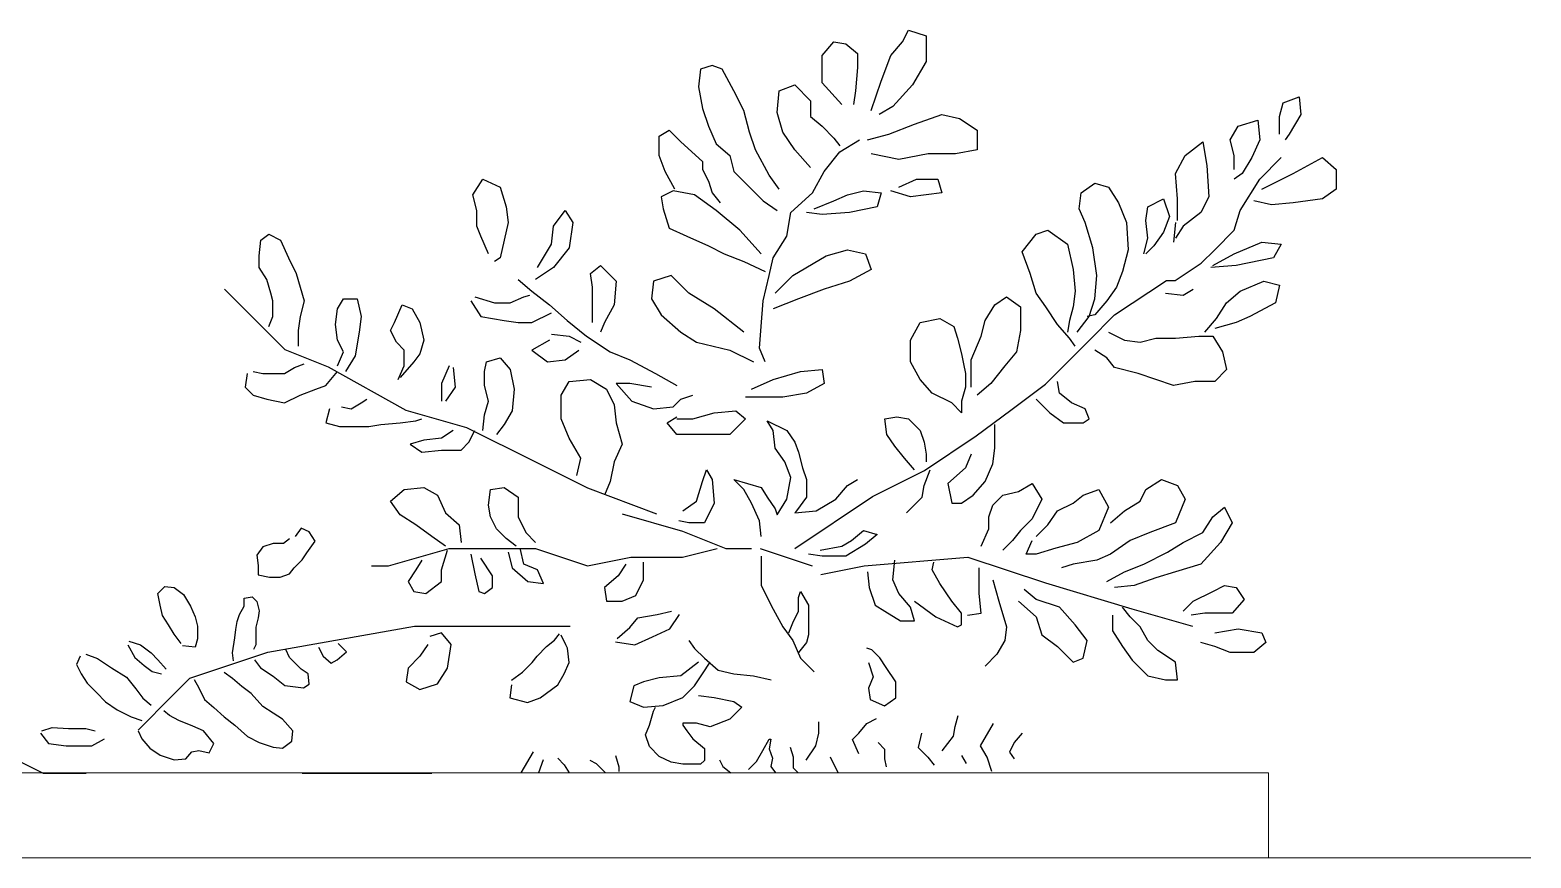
# Model space of a CAD drawing. Header units: millimetres. Extents: x 224.49 to 232.8, y 170.44 to 178.39.
# Drawn here: x 230.832 to 232.51, y 177.464 to 178.39 of the extents above; entities that cross this region are included whole.
import ezdxf

# ---------------------------------------------------------------- set-up
doc = ezdxf.new("R2010")
doc.units = ezdxf.units.MM
doc.layers.add('PROIEZIONI', color=145, linetype='Continuous', lineweight=13)
doc.layers.add('VEGETAZIONE', color=94, linetype='Continuous')

msp = doc.modelspace()

# ---------------------------------------------------------------- linework, layer by layer
at = {"layer": 'PROIEZIONI'}
for p, q in [((227.8815, 177.5597), (232.2167, 177.5597)), ((232.2167, 177.5597), (232.2167, 177.4645))]:
    msp.add_line(p, q, dxfattribs=at)
at = {"layer": 'PROIEZIONI', "color": 5}
msp.add_line((232.5099, 177.4645), (227.6642, 177.4645), dxfattribs=at)
at = {"layer": 'VEGETAZIONE'}
for p, q in [((231.7177, 178.3615), (231.7309, 178.3769)), ((231.7309, 178.3769), (231.744, 178.3747)), ((231.7945, 178.3615), (231.8076, 178.3769)), ((231.8076, 178.3769), (231.8142, 178.39)), ((231.8142, 178.39), (231.834, 178.3834)), ((231.834, 178.3834), (231.834, 178.3549)), ((231.7177, 178.3308), (231.7177, 178.3615)), ((231.744, 178.3747), (231.7572, 178.3637)), ((231.7572, 178.3637), (231.7572, 178.3483)), ((231.7835, 178.333), (231.7945, 178.3615)), ((231.5817, 178.3461), (231.5795, 178.3264)), ((231.5949, 178.3505), (231.5817, 178.3461)), ((231.6059, 178.3461), (231.5949, 178.3505)), ((231.619, 178.322), (231.6059, 178.3461)), ((231.7572, 178.3483), (231.755, 178.322)), ((231.834, 178.3549), (231.8186, 178.3286)), ((231.5795, 178.3264), (231.5839, 178.3022)), ((231.6695, 178.322), (231.687, 178.3286)), ((231.687, 178.3286), (231.7046, 178.311)), ((231.7396, 178.3066), (231.7177, 178.3308)), ((231.7725, 178.3001), (231.7835, 178.333)), ((231.8186, 178.3286), (231.7967, 178.3044)), ((231.63, 178.3001), (231.619, 178.322)), ((231.6673, 178.2979), (231.6695, 178.322)), ((231.7046, 178.311), (231.7046, 178.2935)), ((231.755, 178.322), (231.7528, 178.3066)), ((232.2287, 178.2935), (232.2331, 178.3088)), ((232.2331, 178.3088), (232.2507, 178.3154)), ((232.2507, 178.3154), (232.2528, 178.2957)), ((231.5839, 178.3022), (231.5905, 178.2825)), ((231.6366, 178.2759), (231.63, 178.3001)), ((231.6739, 178.2759), (231.6673, 178.2979)), ((231.7046, 178.2935), (231.7177, 178.2825)), ((231.7967, 178.3044), (231.7813, 178.2957)), ((231.8208, 178.2847), (231.8515, 178.2957)), ((231.8515, 178.2957), (231.8712, 178.2913)), ((232.2287, 178.2737), (232.2287, 178.2935)), ((232.2528, 178.2957), (232.2397, 178.2737)), ((231.5357, 178.2715), (231.5467, 178.2781)), ((231.5467, 178.2781), (231.5598, 178.2649)), ((231.5905, 178.2825), (231.5993, 178.2627)), ((231.6432, 178.2562), (231.6366, 178.2759)), ((231.687, 178.2562), (231.6739, 178.2759)), ((231.7177, 178.2825), (231.7309, 178.2693)), ((231.7923, 178.2737), (231.8208, 178.2847)), ((231.8712, 178.2913), (231.891, 178.2781)), ((231.891, 178.2781), (231.891, 178.2562)), ((232.1739, 178.2671), (232.1827, 178.2825)), ((232.1827, 178.2825), (232.2046, 178.2891)), ((232.2046, 178.2891), (232.2068, 178.2671)), ((231.5357, 178.2496), (231.5357, 178.2715)), ((231.5598, 178.2649), (231.5839, 178.243)), ((231.5993, 178.2627), (231.6146, 178.2496)), ((231.7309, 178.2693), (231.7375, 178.2605)), ((231.7375, 178.254), (231.7594, 178.2671)), ((231.7682, 178.2671), (231.7923, 178.2737)), ((232.1235, 178.2496), (232.1432, 178.2649)), ((232.1432, 178.2649), (232.1476, 178.2386)), ((232.1783, 178.2496), (232.1739, 178.2671)), ((232.2068, 178.2671), (232.198, 178.2474)), ((232.2397, 178.2737), (232.2353, 178.2671)), ((231.5423, 178.232), (231.5357, 178.2496)), ((231.5839, 178.243), (231.5839, 178.2342)), ((231.6146, 178.2496), (231.619, 178.232)), ((231.6585, 178.2276), (231.6432, 178.2562)), ((231.7046, 178.2364), (231.687, 178.2562)), ((231.7199, 178.232), (231.7375, 178.254)), ((231.8033, 178.2452), (231.7725, 178.2518)), ((231.8361, 178.2518), (231.8033, 178.2452)), ((231.8669, 178.2518), (231.8361, 178.2518)), ((231.891, 178.2562), (231.8669, 178.2518)), ((232.1125, 178.2298), (232.1235, 178.2496)), ((232.1783, 178.2342), (232.1783, 178.2496)), ((232.198, 178.2474), (232.1871, 178.2298)), ((232.2068, 178.2232), (232.2309, 178.2474)), ((232.2441, 178.2298), (232.277, 178.2474)), ((232.277, 178.2474), (232.2923, 178.2342)), ((231.5532, 178.2123), (231.5423, 178.232)), ((231.5839, 178.2342), (231.5905, 178.221)), ((231.619, 178.232), (231.6388, 178.2123)), ((231.6695, 178.2123), (231.6585, 178.2276)), ((231.7068, 178.2079), (231.7199, 178.232)), ((232.1147, 178.2013), (232.1125, 178.2298)), ((232.1476, 178.2386), (232.1498, 178.2035)), ((232.1871, 178.2298), (232.1783, 178.2232)), ((232.209, 178.2123), (232.2441, 178.2298)), ((232.2923, 178.2342), (232.2923, 178.2123)), ((231.3273, 178.2057), (231.3383, 178.2232)), ((231.3383, 178.2232), (231.358, 178.2145)), ((231.358, 178.2145), (231.3646, 178.1925)), ((231.551, 178.2101), (231.5379, 178.2035)), ((231.5752, 178.2057), (231.551, 178.2101)), ((231.5905, 178.221), (231.5949, 178.2079)), ((231.5949, 178.2079), (231.6037, 178.1969)), ((231.6388, 178.2123), (231.6519, 178.1991)), ((231.6826, 178.1859), (231.7068, 178.2079)), ((231.7462, 178.2057), (231.7638, 178.2101)), ((231.7638, 178.2101), (231.7835, 178.2079)), ((231.7835, 178.2079), (231.7791, 178.1925)), ((231.8164, 178.2035), (231.7945, 178.2101)), ((231.8033, 178.2145), (231.823, 178.2232)), ((231.8515, 178.2079), (231.8164, 178.2035)), ((231.823, 178.2232), (231.8471, 178.2232)), ((231.8471, 178.2232), (231.8515, 178.2079)), ((232.005, 178.1903), (232.0072, 178.2079)), ((232.0072, 178.2079), (232.0226, 178.2189)), ((232.0226, 178.2189), (232.0379, 178.2145)), ((232.0379, 178.2145), (232.0489, 178.1969)), ((232.1849, 178.1881), (232.2068, 178.2232)), ((232.2923, 178.2123), (232.277, 178.2013)), ((231.3317, 178.1881), (231.3273, 178.2057)), ((231.3646, 178.1925), (231.3668, 178.175)), ((231.5379, 178.2035), (231.5401, 178.1903)), ((231.5993, 178.1881), (231.5752, 178.2057)), ((231.6519, 178.1991), (231.6673, 178.1881)), ((231.7089, 178.1903), (231.7309, 178.1991)), ((231.7309, 178.1991), (231.7462, 178.2057)), ((231.7791, 178.1925), (231.7484, 178.1859)), ((232.0489, 178.1969), (232.0577, 178.175)), ((232.0796, 178.1772), (232.0818, 178.1925)), ((232.0818, 178.1925), (232.0993, 178.2013)), ((232.0993, 178.2013), (232.1059, 178.1815)), ((232.1147, 178.1772), (232.1147, 178.2013)), ((232.1498, 178.2035), (232.141, 178.1859)), ((232.22, 178.1947), (232.2002, 178.1991)), ((232.2441, 178.1969), (232.22, 178.1947)), ((232.277, 178.2013), (232.2441, 178.1969)), ((231.3317, 178.1706), (231.3317, 178.1881)), ((231.3668, 178.175), (231.3624, 178.1552)), ((231.4173, 178.1706), (231.4304, 178.1881)), ((231.4304, 178.1881), (231.4392, 178.175)), ((231.4392, 178.175), (231.4348, 178.1464)), ((231.5401, 178.1903), (231.5467, 178.1684)), ((231.6256, 178.1662), (231.5993, 178.1881)), ((231.6782, 178.1596), (231.6826, 178.1859)), ((231.7177, 178.1837), (231.7002, 178.1859)), ((231.7484, 178.1859), (231.7177, 178.1837)), ((232.0116, 178.175), (232.005, 178.1903)), ((232.0204, 178.1464), (232.0116, 178.175)), ((232.0577, 178.175), (232.0599, 178.1442)), ((232.0818, 178.1574), (232.0796, 178.1772)), ((232.1059, 178.1815), (232.0993, 178.164)), ((232.1125, 178.175), (232.1103, 178.153)), ((232.141, 178.1859), (232.1213, 178.1706)), ((232.1783, 178.1662), (232.1849, 178.1881)), ((231.0905, 178.1552), (231.0992, 178.1618)), ((231.0992, 178.1618), (231.1124, 178.1552)), ((231.3361, 178.1596), (231.3317, 178.1706)), ((231.3449, 178.1398), (231.3361, 178.1596)), ((231.4151, 178.1508), (231.4173, 178.1706)), ((231.5467, 178.1684), (231.5664, 178.1596)), ((231.5664, 178.1596), (231.5905, 178.1486)), ((231.6497, 178.1398), (231.6256, 178.1662)), ((231.6629, 178.1355), (231.6782, 178.1596)), ((231.9414, 178.142), (231.9568, 178.1618)), ((231.9568, 178.1618), (231.9699, 178.1662)), ((231.9699, 178.1662), (231.9919, 178.1508)), ((232.0993, 178.164), (232.0884, 178.1486)), ((232.1213, 178.1706), (232.1125, 178.1574)), ((232.1564, 178.1442), (232.1783, 178.1662)), ((231.0883, 178.1377), (231.0905, 178.1552)), ((231.1124, 178.1552), (231.1212, 178.1355)), ((231.3624, 178.1552), (231.358, 178.1355)), ((231.3997, 178.1245), (231.4151, 178.1508)), ((231.4348, 178.1464), (231.4173, 178.1245)), ((231.5905, 178.1486), (231.6081, 178.1398)), ((231.7221, 178.1377), (231.7462, 178.1442)), ((231.7462, 178.1442), (231.766, 178.1398)), ((231.9502, 178.1179), (231.9414, 178.142)), ((231.9919, 178.1508), (231.9984, 178.1223)), ((232.0248, 178.1157), (232.0204, 178.1464)), ((232.0599, 178.1442), (232.0533, 178.1201)), ((232.0774, 178.1398), (232.0818, 178.1574)), ((232.0884, 178.1486), (232.0796, 178.1398)), ((232.1412, 178.1295), (232.1564, 178.1442)), ((232.1783, 178.1398), (232.209, 178.153)), ((232.209, 178.153), (232.2309, 178.1508)), ((232.2309, 178.1508), (232.2221, 178.1355)), ((231.0883, 178.1245), (231.0883, 178.1377)), ((231.0971, 178.1113), (231.0883, 178.1245)), ((231.1212, 178.1355), (231.13, 178.1179)), ((231.358, 178.1355), (231.3515, 178.1311)), ((231.4173, 178.1245), (231.3975, 178.1113)), ((231.4589, 178.1179), (231.4699, 178.1267)), ((231.4699, 178.1267), (231.4874, 178.1091)), ((231.6081, 178.1398), (231.63, 178.1311)), ((231.63, 178.1311), (231.6541, 178.1201)), ((231.6585, 178.1157), (231.6629, 178.1355)), ((231.6848, 178.1157), (231.7221, 178.1377)), ((231.766, 178.1398), (231.7725, 178.1223)), ((232.1122, 178.1102), (232.1412, 178.1295)), ((232.1805, 178.1267), (232.152, 178.1245)), ((232.1542, 178.1267), (232.1783, 178.1398)), ((232.2221, 178.1355), (232.1805, 178.1267)), ((231.1014, 178.096), (231.0971, 178.1113)), ((231.13, 178.1179), (231.1343, 178.1025)), ((231.3778, 178.1113), (231.3931, 178.0982)), ((231.4611, 178.1025), (231.4589, 178.1179)), ((231.4874, 178.1091), (231.4852, 178.0828)), ((231.5291, 178.1091), (231.5269, 178.0894)), ((231.5488, 178.1157), (231.5291, 178.1091)), ((231.5686, 178.096), (231.5488, 178.1157)), ((231.6519, 178.0872), (231.6585, 178.1157)), ((231.6651, 178.096), (231.6848, 178.1157)), ((231.7484, 178.1091), (231.7199, 178.1003)), ((231.7725, 178.1223), (231.7484, 178.1091)), ((231.9568, 178.096), (231.9502, 178.1179)), ((231.9984, 178.1223), (232.0006, 178.0982)), ((232.0226, 178.0894), (232.0248, 178.1157)), ((232.0446, 178.0715), (232.1025, 178.1102)), ((232.0533, 178.1201), (232.0467, 178.1025)), ((232.1025, 178.1102), (232.1122, 178.1102)), ((232.1849, 178.0982), (232.2112, 178.1091)), ((232.2112, 178.1091), (232.2287, 178.1047)), ((231.0497, 178.1005), (231.1173, 178.0328)), ((231.1036, 178.0872), (231.1014, 178.096)), ((231.1343, 178.1025), (231.1387, 178.0872)), ((231.3295, 178.0916), (231.3515, 178.085)), ((231.369, 178.085), (231.3844, 178.0916)), ((231.3844, 178.0916), (231.3909, 178.0938)), ((231.3931, 178.0982), (231.4129, 178.0828)), ((231.4611, 178.085), (231.4611, 178.1025)), ((231.5971, 178.0784), (231.5686, 178.096)), ((231.7199, 178.1003), (231.6914, 178.0894)), ((231.9107, 178.0828), (231.9239, 178.0916)), ((231.9239, 178.0916), (231.9392, 178.0806)), ((231.9677, 178.0806), (231.9568, 178.096)), ((232.0006, 178.0982), (231.9984, 178.0806)), ((232.0467, 178.1025), (232.0357, 178.0872)), ((232.1015, 178.096), (232.1213, 178.0938)), ((232.1213, 178.0938), (232.1322, 178.1003)), ((232.1695, 178.085), (232.1849, 178.0982)), ((232.2287, 178.1047), (232.2243, 178.085)), ((231.1036, 178.0696), (231.1036, 178.0872)), ((231.1387, 178.0872), (231.1343, 178.0696)), ((231.1738, 178.0608), (231.176, 178.0784)), ((231.176, 178.0784), (231.1826, 178.0894)), ((231.1826, 178.0894), (231.1979, 178.0894)), ((231.1979, 178.0894), (231.2023, 178.0696)), ((231.2396, 178.063), (231.2484, 178.0828)), ((231.2484, 178.0828), (231.2593, 178.0784)), ((231.2593, 178.0784), (231.2681, 178.063)), ((231.3251, 178.0872), (231.3361, 178.0696)), ((231.3515, 178.085), (231.369, 178.085)), ((231.3931, 178.063), (231.4151, 178.074)), ((231.4129, 178.0828), (231.4326, 178.0652)), ((231.4611, 178.063), (231.4611, 178.085)), ((231.4852, 178.0828), (231.4743, 178.063)), ((231.5269, 178.0894), (231.5379, 178.0718)), ((231.63, 178.0521), (231.5971, 178.0784)), ((231.6497, 178.0586), (231.6519, 178.0872)), ((231.6914, 178.0894), (231.6629, 178.0784)), ((231.8998, 178.0652), (231.9107, 178.0828)), ((231.9392, 178.0806), (231.9392, 178.0543)), ((231.9809, 178.0608), (231.9677, 178.0806)), ((231.9984, 178.0806), (231.9941, 178.0652)), ((232.016, 178.0696), (232.0226, 178.0894)), ((232.0357, 178.0872), (232.0226, 178.0718)), ((232.1585, 178.0674), (232.1695, 178.085)), ((232.2243, 178.085), (232.1958, 178.0696)), ((231.0992, 178.0586), (231.1036, 178.0696)), ((231.1343, 178.0696), (231.1321, 178.0543)), ((231.176, 178.0433), (231.1738, 178.0608)), ((231.2023, 178.0696), (231.2001, 178.0521)), ((231.2352, 178.0543), (231.2396, 178.063)), ((231.2681, 178.063), (231.2725, 178.0433)), ((231.3361, 178.0696), (231.3624, 178.0652)), ((231.3624, 178.0652), (231.3778, 178.063)), ((231.3778, 178.063), (231.3931, 178.063)), ((231.4326, 178.0652), (231.4545, 178.0477)), ((231.4743, 178.063), (231.4699, 178.0521)), ((231.5379, 178.0718), (231.5598, 178.0521)), ((231.6475, 178.0345), (231.6497, 178.0586)), ((231.8164, 178.0433), (231.8274, 178.063)), ((231.8274, 178.063), (231.8493, 178.0674)), ((231.8493, 178.0674), (231.8647, 178.0586)), ((231.8647, 178.0586), (231.869, 178.0455)), ((231.8954, 178.0477), (231.8998, 178.0652)), ((231.9941, 178.0455), (231.9809, 178.0608)), ((231.9941, 178.0652), (231.9919, 178.0521)), ((232.0028, 178.0521), (232.016, 178.0696)), ((232.0226, 178.0718), (232.0138, 178.0696)), ((232.0156, 178.0425), (232.0446, 178.0715)), ((232.1454, 178.0521), (232.1585, 178.0674)), ((232.1805, 178.063), (232.1564, 178.0565)), ((232.1958, 178.0696), (232.1805, 178.063)), ((231.1321, 178.0543), (231.1321, 178.0367)), ((231.1826, 178.0301), (231.176, 178.0433)), ((231.2001, 178.0521), (231.1957, 178.0257)), ((231.2418, 178.0411), (231.2352, 178.0543)), ((231.2506, 178.0323), (231.2418, 178.0411)), ((231.2725, 178.0433), (231.2681, 178.0279)), ((231.4129, 178.0433), (231.3931, 178.0323)), ((231.4151, 178.0499), (231.4348, 178.0477)), ((231.4348, 178.0477), (231.448, 178.0411)), ((231.4545, 178.0477), (231.4809, 178.0301)), ((231.5598, 178.0521), (231.5774, 178.0411)), ((231.5774, 178.0411), (231.6146, 178.0323)), ((231.8164, 178.0191), (231.8164, 178.0433)), ((231.869, 178.0455), (231.8734, 178.0279)), ((231.8844, 178.0213), (231.8954, 178.0477)), ((231.9392, 178.0543), (231.9348, 178.0301)), ((231.9673, 177.9942), (232.0156, 178.0425)), ((232.0006, 178.0367), (231.9941, 178.0455)), ((232.0379, 178.0521), (232.0555, 178.0433)), ((232.0555, 178.0433), (232.073, 178.0411)), ((232.073, 178.0411), (232.0906, 178.0455)), ((232.0906, 178.0455), (232.1125, 178.0455)), ((232.1125, 178.0455), (232.1388, 178.0477)), ((232.1388, 178.0477), (232.1542, 178.0477)), ((232.1542, 178.0477), (232.1651, 178.0301)), ((231.1173, 178.0328), (231.1656, 178.0135)), ((231.176, 178.0148), (231.1826, 178.0301)), ((231.1957, 178.0257), (231.1848, 178.0082)), ((231.2506, 178.0148), (231.2506, 178.0323)), ((231.2681, 178.0279), (231.2615, 178.0191)), ((231.3427, 178.0191), (231.358, 178.0235)), ((231.358, 178.0235), (231.369, 178.0104)), ((231.3931, 178.0323), (231.4107, 178.0191)), ((231.4304, 178.0213), (231.4458, 178.0323)), ((231.4809, 178.0301), (231.5028, 178.0213)), ((231.6146, 178.0323), (231.641, 178.0191)), ((231.6541, 178.0191), (231.6475, 178.0345)), ((231.8734, 178.0279), (231.8756, 178.017)), ((231.9348, 178.0301), (231.9217, 178.0148)), ((232.0357, 178.0235), (232.0226, 178.0323)), ((232.0445, 178.0126), (232.0357, 178.0235)), ((232.1651, 178.0301), (232.1695, 178.0104)), ((231.0817, 178.0082), (231.0927, 178.006)), ((231.1168, 178.006), (231.1278, 178.0126)), ((231.1278, 178.0126), (231.1387, 178.017)), ((231.1628, 177.9928), (231.176, 178.0082)), ((231.1656, 178.0135), (231.2525, 177.9652)), ((231.244, 177.9994), (231.2506, 178.0148)), ((231.2615, 178.0191), (231.2462, 178.0016)), ((231.301, 178.0148), (231.2922, 177.995)), ((231.3054, 178.0126), (231.3076, 177.9906)), ((231.3405, 178.0082), (231.3427, 178.0191)), ((231.3405, 177.9928), (231.3405, 178.0082)), ((231.369, 178.0104), (231.3734, 177.9884)), ((231.4107, 178.0191), (231.4304, 178.0213)), ((231.5028, 178.0213), (231.5313, 178.006)), ((231.6629, 177.9994), (231.6936, 178.0082)), ((231.6936, 178.0082), (231.7177, 178.0104)), ((231.7177, 178.0104), (231.7199, 177.995)), ((231.8274, 177.9994), (231.8164, 178.0191)), ((231.8756, 178.017), (231.8778, 178.006)), ((231.8844, 178.0038), (231.8844, 178.0213)), ((231.9217, 178.0148), (231.9063, 177.995)), ((232.0708, 178.006), (232.0445, 178.0126)), ((232.1695, 178.0104), (232.1564, 177.9972)), ((231.0751, 178.006), (231.0729, 177.9906)), ((231.0729, 177.9906), (231.0817, 177.9818)), ((231.0927, 178.006), (231.1058, 178.006)), ((231.1058, 178.006), (231.1168, 178.006)), ((231.1519, 177.9884), (231.1628, 177.9928)), ((231.2922, 177.995), (231.2922, 177.9753)), ((231.3076, 177.9906), (231.2966, 177.9753)), ((231.3449, 177.9753), (231.3405, 177.9928)), ((231.426, 177.9818), (231.4348, 177.9972)), ((231.4348, 177.9972), (231.4589, 177.9994)), ((231.4589, 177.9994), (231.4765, 177.9884)), ((231.4874, 177.995), (231.505, 177.9753)), ((231.5028, 177.995), (231.4874, 177.995)), ((231.5269, 177.9906), (231.5028, 177.995)), ((231.5313, 178.006), (231.5554, 177.9928)), ((231.6388, 177.9884), (231.6629, 177.9994)), ((231.7199, 177.995), (231.7002, 177.984)), ((231.8405, 177.984), (231.8274, 177.9994)), ((231.8778, 177.9906), (231.8734, 177.9753)), ((231.8778, 178.006), (231.8778, 177.9906)), ((231.8844, 177.9906), (231.8844, 178.0038)), ((231.9063, 177.995), (231.891, 177.9818)), ((231.9287, 177.9652), (231.9673, 177.9942)), ((231.9831, 177.984), (231.9809, 177.9972)), ((232.1103, 177.9928), (232.0708, 178.006)), ((232.1344, 177.9972), (232.1103, 177.9928)), ((232.1564, 177.9972), (232.1344, 177.9972)), ((231.0817, 177.9818), (231.0971, 177.9774)), ((231.0971, 177.9774), (231.1168, 177.9731)), ((231.1168, 177.9731), (231.1343, 177.9818)), ((231.1343, 177.9818), (231.1519, 177.9884)), ((231.1914, 177.9665), (231.2023, 177.9731)), ((231.2023, 177.9731), (231.2089, 177.9774)), ((231.3405, 177.9599), (231.3449, 177.9753)), ((231.3734, 177.9884), (231.3712, 177.9643)), ((231.426, 177.9555), (231.426, 177.9818)), ((231.4765, 177.9884), (231.4852, 177.9709)), ((231.505, 177.9753), (231.5291, 177.9665)), ((231.551, 177.9687), (231.5598, 177.9774)), ((231.5598, 177.9774), (231.573, 177.9818)), ((231.6519, 177.9796), (231.6322, 177.9796)), ((231.6739, 177.9796), (231.6519, 177.9796)), ((231.7002, 177.984), (231.6739, 177.9796)), ((231.8625, 177.9731), (231.8405, 177.984)), ((231.8734, 177.9621), (231.8625, 177.9731)), ((231.8734, 177.9753), (231.8734, 177.9621)), ((231.9568, 177.9774), (231.9721, 177.9621)), ((231.9962, 177.9731), (231.9831, 177.984)), ((232.0116, 177.9665), (231.9962, 177.9731)), ((231.1672, 177.9665), (231.1628, 177.9511)), ((231.1804, 177.9687), (231.1914, 177.9665)), ((231.2525, 177.9652), (231.3201, 177.9458)), ((231.3383, 177.9423), (231.3405, 177.9599)), ((231.3712, 177.9643), (231.3624, 177.9489)), ((231.4852, 177.9709), (231.4874, 177.9511)), ((231.5291, 177.9665), (231.551, 177.9687)), ((231.5445, 177.9511), (231.5554, 177.9577)), ((231.573, 177.9555), (231.5971, 177.9621)), ((231.5971, 177.9621), (231.6212, 177.9643)), ((231.6212, 177.9643), (231.6322, 177.9555)), ((231.7879, 177.9555), (231.8011, 177.9577)), ((231.8011, 177.9577), (231.8142, 177.9555)), ((231.89, 177.9362), (231.9287, 177.9652)), ((231.9721, 177.9621), (231.9875, 177.9511)), ((232.016, 177.9555), (232.0116, 177.9665)), ((231.1628, 177.9511), (231.1782, 177.9467)), ((231.1782, 177.9467), (231.1936, 177.9467)), ((231.1936, 177.9467), (231.2111, 177.9467)), ((231.2111, 177.9467), (231.2243, 177.9489)), ((231.2243, 177.9489), (231.2462, 177.9511)), ((231.2462, 177.9511), (231.2637, 177.9533)), ((231.2637, 177.9533), (231.2703, 177.9555)), ((231.3054, 177.9423), (231.2922, 177.9336)), ((231.3201, 177.9458), (231.3974, 177.9072)), ((231.3229, 177.9292), (231.3295, 177.9423)), ((231.3624, 177.9489), (231.3537, 177.9379)), ((231.4348, 177.9336), (231.426, 177.9555)), ((231.4874, 177.9511), (231.494, 177.927)), ((231.5554, 177.9379), (231.5445, 177.9511)), ((231.5554, 177.9555), (231.573, 177.9555)), ((231.6322, 177.9555), (231.6146, 177.9379)), ((231.6563, 177.9533), (231.6782, 177.9423)), ((231.6629, 177.9423), (231.6563, 177.9533)), ((231.6651, 177.9226), (231.6629, 177.9423)), ((231.6782, 177.9423), (231.687, 177.9292)), ((231.7901, 177.9379), (231.7879, 177.9555)), ((231.8142, 177.9555), (231.8274, 177.9423)), ((231.8274, 177.9423), (231.8318, 177.9292)), ((231.9107, 177.9379), (231.9107, 177.9489)), ((231.9875, 177.9511), (232.0094, 177.9511)), ((232.0094, 177.9511), (232.016, 177.9555)), ((231.2725, 177.9314), (231.2572, 177.927)), ((231.2572, 177.927), (231.2703, 177.9182)), ((231.2922, 177.9336), (231.2725, 177.9314)), ((231.3142, 177.9204), (231.3229, 177.9292)), ((231.448, 177.9116), (231.4348, 177.9336)), ((231.494, 177.927), (231.4852, 177.9072)), ((231.5839, 177.9379), (231.5554, 177.9379)), ((231.6146, 177.9379), (231.5839, 177.9379)), ((231.687, 177.9292), (231.6914, 177.9182)), ((231.7989, 177.9248), (231.7901, 177.9379)), ((231.8098, 177.9116), (231.7989, 177.9248)), ((231.8318, 177.9292), (231.834, 177.916)), ((231.8321, 177.8975), (231.89, 177.9362)), ((231.9107, 177.9226), (231.9107, 177.9379)), ((231.2703, 177.9182), (231.2922, 177.9204)), ((231.2922, 177.9204), (231.3142, 177.9204)), ((231.3974, 177.9072), (231.4554, 177.8782)), ((231.4436, 177.8919), (231.448, 177.9116)), ((231.4852, 177.9072), (231.4809, 177.8853)), ((231.676, 177.9072), (231.6651, 177.9226)), ((231.6826, 177.8897), (231.676, 177.9072)), ((231.6914, 177.9182), (231.6958, 177.9006)), ((231.8208, 177.8984), (231.8098, 177.9116)), ((231.834, 177.916), (231.834, 177.9072)), ((231.8844, 177.916), (231.8778, 177.9006)), ((231.9085, 177.905), (231.9107, 177.9226)), ((231.5839, 177.8853), (231.5883, 177.8984)), ((231.5883, 177.8984), (231.5949, 177.8875)), ((231.6782, 177.8655), (231.6826, 177.8897)), ((231.6958, 177.9006), (231.7002, 177.8875)), ((231.7741, 177.8685), (231.8321, 177.8975)), ((231.8318, 177.8809), (231.8383, 177.8984)), ((231.8778, 177.9006), (231.8581, 177.8831)), ((231.8998, 177.8853), (231.9085, 177.905)), ((231.2352, 177.8633), (231.2506, 177.8765)), ((231.2506, 177.8765), (231.2725, 177.8787)), ((231.2725, 177.8787), (231.2879, 177.8699)), ((231.3449, 177.8589), (231.3471, 177.8765)), ((231.3471, 177.8765), (231.3624, 177.8787)), ((231.3624, 177.8787), (231.3778, 177.8677)), ((231.4554, 177.8782), (231.5326, 177.8492)), ((231.4809, 177.8853), (231.4743, 177.8699)), ((231.5774, 177.8633), (231.5839, 177.8853)), ((231.5949, 177.8875), (231.5971, 177.8611)), ((231.619, 177.8875), (231.6497, 177.8787)), ((231.63, 177.8765), (231.619, 177.8875)), ((231.6388, 177.8611), (231.63, 177.8765)), ((231.6497, 177.8787), (231.6563, 177.8677)), ((231.7002, 177.8875), (231.7002, 177.8677)), ((231.7331, 177.8655), (231.7462, 177.8809)), ((231.7462, 177.8809), (231.7572, 177.8875)), ((231.8296, 177.8677), (231.8318, 177.8809)), ((231.8581, 177.8831), (231.8625, 177.8611)), ((231.8866, 177.8699), (231.8998, 177.8853)), ((231.9195, 177.8699), (231.937, 177.8743)), ((231.937, 177.8743), (231.9524, 177.8831)), ((231.9524, 177.8831), (231.9634, 177.8655)), ((232.0094, 177.8699), (232.027, 177.8765)), ((232.027, 177.8765), (232.0379, 177.8567)), ((232.073, 177.8633), (232.0796, 177.8765)), ((232.0796, 177.8765), (232.0971, 177.8875)), ((232.0971, 177.8875), (232.1147, 177.8809)), ((232.1147, 177.8809), (232.1235, 177.8655)), ((231.2462, 177.848), (231.2352, 177.8633)), ((231.2879, 177.8699), (231.2966, 177.8502)), ((231.3471, 177.8458), (231.3449, 177.8589)), ((231.3778, 177.8677), (231.3778, 177.8458)), ((231.562, 177.8524), (231.5774, 177.8633)), ((231.5971, 177.8611), (231.5861, 177.8392)), ((231.6475, 177.8414), (231.6388, 177.8611)), ((231.6563, 177.8677), (231.6651, 177.8546)), ((231.6673, 177.848), (231.6782, 177.8655)), ((231.6872, 177.8105), (231.7741, 177.8685)), ((231.7002, 177.8677), (231.6892, 177.8524)), ((231.7111, 177.8524), (231.7331, 177.8655)), ((231.812, 177.8502), (231.8296, 177.8677)), ((231.8625, 177.8611), (231.8734, 177.8611)), ((231.8734, 177.8611), (231.8866, 177.8699)), ((231.9041, 177.8458), (231.9085, 177.8589)), ((231.9085, 177.8589), (231.9195, 177.8699)), ((231.9634, 177.8655), (231.9524, 177.8436)), ((231.9809, 177.8524), (231.9984, 177.8611)), ((231.9984, 177.8611), (232.0094, 177.8699)), ((232.0379, 177.8567), (232.027, 177.8304)), ((232.0555, 177.8524), (232.073, 177.8633)), ((232.1235, 177.8655), (232.1125, 177.8392)), ((232.1542, 177.8458), (232.1673, 177.8567)), ((232.1673, 177.8567), (232.1761, 177.8392)), ((231.2637, 177.837), (231.2462, 177.848)), ((231.2966, 177.8502), (231.312, 177.837)), ((231.3537, 177.8326), (231.3471, 177.8458)), ((231.3778, 177.8458), (231.3866, 177.8282)), ((231.494, 177.8492), (231.5616, 177.8299)), ((231.5686, 177.8392), (231.5576, 177.8414)), ((231.5861, 177.8392), (231.5686, 177.8392)), ((231.6497, 177.8238), (231.6475, 177.8414)), ((231.6651, 177.8546), (231.6673, 177.848)), ((231.687, 177.8502), (231.7111, 177.8524)), ((231.6892, 177.8524), (231.687, 177.8502)), ((231.9041, 177.8326), (231.9041, 177.8458)), ((231.9524, 177.8436), (231.9392, 177.8304)), ((231.9699, 177.837), (231.9809, 177.8524)), ((232.0401, 177.8392), (232.0555, 177.8524)), ((232.1125, 177.8392), (232.084, 177.8282)), ((232.1432, 177.8282), (232.1542, 177.8458)), ((232.1761, 177.8392), (232.1629, 177.8172)), ((231.1353, 177.8331), (231.1288, 177.8239)), ((231.1444, 177.8292), (231.1353, 177.8331)), ((231.1509, 177.8187), (231.1444, 177.8292)), ((231.2813, 177.8238), (231.2637, 177.837)), ((231.2966, 177.8129), (231.2813, 177.8238)), ((231.312, 177.837), (231.3142, 177.8172)), ((231.3646, 177.8216), (231.3537, 177.8326)), ((231.3866, 177.8282), (231.3975, 177.8172)), ((231.5616, 177.8299), (231.6099, 177.8105)), ((231.7506, 177.8194), (231.7638, 177.8304)), ((231.7638, 177.8304), (231.7791, 177.826)), ((231.7791, 177.826), (231.766, 177.8151)), ((231.8954, 177.8129), (231.9041, 177.8326)), ((231.9392, 177.8304), (231.9305, 177.8194)), ((231.9568, 177.8238), (231.9699, 177.837)), ((232.027, 177.8304), (232.0028, 177.8172)), ((232.084, 177.8282), (232.062, 177.8194)), ((232.1213, 177.8172), (232.1432, 177.8282)), ((231.0924, 177.8122), (231.0859, 177.8031)), ((231.1041, 177.8161), (231.0924, 177.8122)), ((231.1158, 177.8161), (231.1041, 177.8161)), ((231.1223, 177.8213), (231.1158, 177.8161)), ((231.1366, 177.7979), (231.1418, 177.8057)), ((231.1418, 177.8057), (231.1509, 177.8187)), ((231.2332, 177.7912), (231.3008, 177.8105)), ((231.2922, 177.7865), (231.2988, 177.8085)), ((231.3008, 177.8105), (231.3298, 177.8105)), ((231.3298, 177.8105), (231.3878, 177.8105)), ((231.3756, 177.8129), (231.3646, 177.8216)), ((231.3668, 177.8063), (231.3712, 177.7887)), ((231.3844, 177.7931), (231.38, 177.8107)), ((231.3878, 177.8105), (231.3974, 177.8105)), ((231.3974, 177.8105), (231.4554, 177.7912)), ((231.5616, 177.8009), (231.6003, 177.8105)), ((231.6099, 177.8105), (231.6389, 177.8105)), ((231.6486, 177.8105), (231.7065, 177.7912)), ((231.7155, 177.8085), (231.7396, 177.8129)), ((231.7396, 177.8129), (231.7506, 177.8194)), ((231.766, 177.8151), (231.744, 177.8019)), ((231.9217, 177.8107), (231.9195, 177.8085)), ((231.9305, 177.8194), (231.9217, 177.8107)), ((231.9458, 177.8041), (231.9524, 177.8194)), ((231.9787, 177.8107), (231.9568, 177.8041)), ((232.0028, 177.8172), (231.9787, 177.8107)), ((232.062, 177.8194), (232.0401, 177.8041)), ((232.0774, 177.7931), (232.1037, 177.8063)), ((232.1037, 177.8063), (232.1213, 177.8172)), ((232.1629, 177.8172), (232.141, 177.7931)), ((231.0859, 177.8031), (231.0872, 177.7914)), ((231.0872, 177.7914), (231.0872, 177.781)), ((231.1223, 177.7823), (231.1275, 177.7888)), ((231.1275, 177.7888), (231.1366, 177.7979)), ((231.2139, 177.7912), (231.2332, 177.7912)), ((231.2703, 177.7975), (231.2637, 177.7865)), ((231.3251, 177.8041), (231.3295, 177.7821)), ((231.3493, 177.7799), (231.3361, 177.7997)), ((231.3712, 177.7887), (231.3887, 177.7734)), ((231.3997, 177.7865), (231.3844, 177.7931)), ((231.4554, 177.7912), (231.5037, 177.8009)), ((231.4984, 177.7931), (231.4896, 177.7799)), ((231.5037, 177.8009), (231.5616, 177.8009)), ((231.5181, 177.7755), (231.5181, 177.7953)), ((231.6497, 177.8019), (231.6497, 177.769)), ((231.7177, 177.8019), (231.7024, 177.8041)), ((231.7162, 177.7815), (231.7645, 177.7912)), ((231.744, 177.8019), (231.7177, 177.8019)), ((231.7645, 177.7912), (231.8804, 177.8009)), ((231.7967, 177.7755), (231.7989, 177.7975)), ((231.8405, 177.7865), (231.8427, 177.7953)), ((231.8804, 177.8009), (231.9673, 177.7719)), ((231.8932, 177.7755), (231.8932, 177.7887)), ((231.9568, 177.8041), (231.9458, 177.8041)), ((231.9984, 177.7931), (231.9853, 177.7887)), ((232.0248, 177.7975), (231.9984, 177.7931)), ((232.0401, 177.8041), (232.0248, 177.7975)), ((232.0555, 177.7843), (232.0774, 177.7931)), ((232.141, 177.7931), (232.1125, 177.7843)), ((231.0872, 177.781), (231.1002, 177.7784)), ((231.1002, 177.7784), (231.1119, 177.7784)), ((231.1119, 177.7784), (231.1223, 177.7823)), ((231.2637, 177.7865), (231.255, 177.7734)), ((231.255, 177.7734), (231.2615, 177.7624)), ((231.2747, 177.7602), (231.2922, 177.7734)), ((231.2922, 177.7734), (231.2922, 177.7865)), ((231.3295, 177.7821), (231.3339, 177.7624)), ((231.3493, 177.7668), (231.3493, 177.7799)), ((231.3887, 177.7734), (231.4063, 177.7712)), ((231.4063, 177.7712), (231.3997, 177.7865)), ((231.4896, 177.7799), (231.4743, 177.7668)), ((231.5094, 177.758), (231.5181, 177.7755)), ((231.7682, 177.7843), (231.7704, 177.7668)), ((231.8033, 177.7602), (231.7967, 177.7755)), ((231.8493, 177.7712), (231.8405, 177.7865)), ((231.8932, 177.7602), (231.8932, 177.7755)), ((231.9085, 177.7755), (231.9151, 177.7514)), ((231.9673, 177.7719), (232.0639, 177.7429)), ((232.0357, 177.7734), (232.0555, 177.7843)), ((232.0906, 177.7777), (232.0664, 177.769)), ((232.1125, 177.7843), (232.0906, 177.7777)), ((230.9754, 177.7602), (230.9832, 177.768)), ((230.978, 177.7472), (230.9754, 177.7602)), ((230.9832, 177.768), (230.9936, 177.7667)), ((230.9936, 177.7667), (231.004, 177.7589)), ((231.004, 177.7589), (231.0118, 177.7459)), ((231.0716, 177.755), (231.0807, 177.7563)), ((231.0716, 177.7459), (231.0716, 177.755)), ((231.0807, 177.7563), (231.0859, 177.7511)), ((231.2615, 177.7624), (231.2747, 177.7602)), ((231.3339, 177.7624), (231.3405, 177.7602)), ((231.3405, 177.7602), (231.3493, 177.7668)), ((231.4743, 177.7668), (231.4765, 177.7514)), ((231.494, 177.7514), (231.5094, 177.758)), ((231.6497, 177.769), (231.6629, 177.7426)), ((231.6914, 177.7558), (231.6936, 177.7624)), ((231.6914, 177.7492), (231.6914, 177.7558)), ((231.6936, 177.7624), (231.7024, 177.747)), ((231.7704, 177.7668), (231.7769, 177.747)), ((231.8164, 177.7448), (231.8033, 177.7602)), ((231.8625, 177.7514), (231.8493, 177.7712)), ((231.8954, 177.7382), (231.8932, 177.7602)), ((231.9568, 177.7536), (231.9436, 177.7646)), ((232.0664, 177.769), (232.0445, 177.7668)), ((232.1322, 177.7514), (232.1542, 177.7624)), ((232.1542, 177.7624), (232.1673, 177.769)), ((232.1673, 177.769), (232.1805, 177.7668)), ((232.1805, 177.7668), (232.1892, 177.7536)), ((230.9806, 177.7355), (230.978, 177.7472)), ((231.0118, 177.7459), (231.017, 177.7342)), ((231.0664, 177.7368), (231.0716, 177.7459)), ((231.0859, 177.7511), (231.0885, 177.7407)), ((231.0885, 177.7407), (231.0872, 177.7329)), ((231.4765, 177.7514), (231.494, 177.7514)), ((231.5333, 177.7367), (231.5494, 177.7403)), ((231.6629, 177.7426), (231.6739, 177.7229)), ((231.6848, 177.7273), (231.6914, 177.7404)), ((231.6914, 177.7404), (231.6914, 177.7492)), ((231.7024, 177.747), (231.7024, 177.736)), ((231.7769, 177.747), (231.7879, 177.7404)), ((231.7879, 177.7404), (231.8054, 177.7295)), ((231.8208, 177.7295), (231.8164, 177.7448)), ((231.8208, 177.7514), (231.8449, 177.7339)), ((231.8734, 177.7382), (231.8625, 177.7514)), ((231.8734, 177.7251), (231.8734, 177.7382)), ((231.88, 177.736), (231.8954, 177.7382)), ((231.9151, 177.7514), (231.9239, 177.7229)), ((231.937, 177.7514), (231.9568, 177.7339)), ((231.9831, 177.7448), (231.9568, 177.7536)), ((232.0006, 177.7251), (231.9831, 177.7448)), ((232.062, 177.7339), (232.0533, 177.7448)), ((232.0639, 177.7429), (232.1315, 177.7235)), ((232.1213, 177.7404), (232.1322, 177.7514)), ((232.1454, 177.7382), (232.13, 177.736)), ((232.1761, 177.7382), (232.1454, 177.7382)), ((232.1892, 177.7536), (232.1761, 177.7382)), ((230.9871, 177.7251), (230.9806, 177.7355)), ((230.9936, 177.7146), (230.9871, 177.7251)), ((231.017, 177.7342), (231.0196, 177.7237)), ((231.0196, 177.7237), (231.0196, 177.7094)), ((231.0625, 177.7198), (231.0638, 177.729)), ((231.0638, 177.729), (231.0664, 177.7368)), ((231.0872, 177.7329), (231.0846, 177.7224)), ((231.0846, 177.7224), (231.0846, 177.712)), ((231.098, 177.6945), (231.2622, 177.7235)), ((231.2622, 177.7235), (231.3684, 177.7235)), ((231.3684, 177.7235), (231.4361, 177.7235)), ((231.4885, 177.7098), (231.5028, 177.7223)), ((231.5028, 177.7223), (231.5118, 177.7331)), ((231.5118, 177.7331), (231.5333, 177.7367)), ((231.5476, 177.7206), (231.5583, 177.7367)), ((231.6739, 177.7229), (231.6848, 177.7075)), ((231.6804, 177.7163), (231.6848, 177.7273)), ((231.7024, 177.736), (231.7024, 177.7141)), ((231.8054, 177.7295), (231.8208, 177.7295)), ((231.8449, 177.7339), (231.869, 177.7229)), ((231.869, 177.7229), (231.8734, 177.7251)), ((231.9239, 177.7229), (231.9217, 177.7075)), ((231.9568, 177.7339), (231.9634, 177.7141)), ((232.0138, 177.7075), (232.0006, 177.7251)), ((232.0423, 177.736), (232.0423, 177.7185)), ((232.073, 177.7229), (232.062, 177.7339)), ((232.0818, 177.7075), (232.073, 177.7229)), ((230.9429, 177.7068), (230.9559, 177.7029)), ((231.0014, 177.7042), (230.9936, 177.7146)), ((231.0196, 177.7094), (231.017, 177.7003)), ((231.0586, 177.6938), (231.0612, 177.7107)), ((231.0612, 177.7107), (231.0625, 177.7198)), ((231.0846, 177.712), (231.0846, 177.7029)), ((231.2922, 177.7163), (231.2791, 177.7119)), ((231.3032, 177.7031), (231.2922, 177.7163)), ((231.4097, 177.7009), (231.4187, 177.708)), ((231.4187, 177.708), (231.4241, 177.7152)), ((231.4312, 177.7026), (231.4259, 177.7134)), ((231.4867, 177.7062), (231.5082, 177.7026)), ((231.5082, 177.7026), (231.5279, 177.7116)), ((231.5279, 177.7116), (231.5476, 177.7206)), ((231.5686, 177.7075), (231.5752, 177.6987)), ((231.6848, 177.7075), (231.6936, 177.6878)), ((231.7002, 177.7053), (231.6914, 177.6943)), ((231.7024, 177.7141), (231.7002, 177.7053)), ((231.9217, 177.7075), (231.9129, 177.6922)), ((231.9634, 177.7141), (231.9809, 177.7009)), ((232.0094, 177.6878), (232.0138, 177.7075)), ((232.0423, 177.7185), (232.0533, 177.7009)), ((232.0927, 177.6965), (232.0818, 177.7075)), ((232.1564, 177.7009), (232.141, 177.7053)), ((232.1564, 177.7163), (232.1827, 177.7207)), ((232.1827, 177.7207), (232.209, 177.7163)), ((232.2134, 177.7053), (232.2002, 177.6943)), ((232.209, 177.7163), (232.2134, 177.7053)), ((230.8883, 177.6899), (230.8844, 177.6808)), ((230.8948, 177.6925), (230.9078, 177.6873)), ((230.9416, 177.7029), (230.9494, 177.6886)), ((230.9494, 177.6886), (230.9598, 177.6795)), ((230.9559, 177.7029), (230.9676, 177.6938)), ((230.9676, 177.6938), (230.9754, 177.686)), ((231.017, 177.7003), (231.0027, 177.7016)), ((231.0111, 177.6655), (231.098, 177.6945)), ((231.0599, 177.6847), (231.0586, 177.6938)), ((231.0846, 177.7029), (231.082, 177.6977)), ((231.1223, 177.6886), (231.1184, 177.6977)), ((231.1288, 177.6821), (231.1223, 177.6886)), ((231.1548, 177.7003), (231.16, 177.6899)), ((231.16, 177.6899), (231.1691, 177.6821)), ((231.1756, 177.686), (231.186, 177.6951)), ((231.186, 177.6951), (231.1769, 177.7042)), ((231.2681, 177.69), (231.255, 177.6768)), ((231.2769, 177.7031), (231.2681, 177.69)), ((231.2988, 177.6768), (231.3032, 177.7031)), ((231.3936, 177.6829), (231.399, 177.6901)), ((231.399, 177.6901), (231.4097, 177.7009)), ((231.433, 177.6991), (231.4312, 177.7026)), ((231.4348, 177.6829), (231.433, 177.6991)), ((231.5752, 177.6987), (231.5861, 177.6878)), ((231.7731, 177.6973), (231.7677, 177.6991)), ((231.7821, 177.6883), (231.7731, 177.6973)), ((231.7892, 177.6776), (231.7821, 177.6883)), ((231.9129, 177.6922), (231.8998, 177.679)), ((231.9809, 177.7009), (231.9984, 177.6834)), ((232.0533, 177.7009), (232.0642, 177.6856)), ((232.1125, 177.6834), (232.0927, 177.6965)), ((232.1739, 177.6943), (232.1564, 177.7009)), ((232.2002, 177.6943), (232.1739, 177.6943)), ((230.8844, 177.6808), (230.8896, 177.6704)), ((230.9078, 177.6873), (230.9234, 177.6769)), ((230.9234, 177.6769), (230.9403, 177.6665)), ((230.9598, 177.6795), (230.9689, 177.673)), ((230.9689, 177.673), (230.9793, 177.6704)), ((230.9754, 177.686), (230.9845, 177.6756)), ((231.0586, 177.6652), (231.0495, 177.6717)), ((231.0833, 177.686), (231.0898, 177.6769)), ((231.0898, 177.6769), (231.1041, 177.6678)), ((231.1353, 177.6756), (231.1288, 177.6821)), ((231.1431, 177.6704), (231.1353, 177.6756)), ((231.1691, 177.6821), (231.1756, 177.686)), ((231.255, 177.6768), (231.2528, 177.6614)), ((231.2879, 177.6592), (231.2988, 177.6768)), ((231.3704, 177.6632), (231.3829, 177.6722)), ((231.3829, 177.6722), (231.3936, 177.6829)), ((231.4294, 177.6704), (231.4348, 177.6829)), ((231.5795, 177.6834), (231.5598, 177.668)), ((231.5839, 177.6702), (231.5927, 177.6834)), ((231.5861, 177.6878), (231.6015, 177.6746)), ((231.6015, 177.6746), (231.619, 177.6702)), ((231.6936, 177.6878), (231.7089, 177.6724)), ((231.7695, 177.6829), (231.7749, 177.6668)), ((231.8, 177.6614), (231.7892, 177.6776)), ((231.9984, 177.6834), (232.0094, 177.6878)), ((232.0642, 177.6856), (232.0818, 177.668)), ((232.1147, 177.6636), (232.1125, 177.6834)), ((230.8896, 177.6704), (230.8961, 177.66)), ((230.8961, 177.66), (230.9065, 177.6496)), ((230.9403, 177.6665), (230.9507, 177.6535)), ((230.9917, 177.6462), (231.0111, 177.6655)), ((231.0157, 177.6639), (231.0209, 177.6548)), ((231.0209, 177.6548), (231.0274, 177.6418)), ((231.069, 177.6561), (231.0586, 177.6652)), ((231.0794, 177.6483), (231.069, 177.6561)), ((231.1041, 177.6678), (231.1171, 177.6574)), ((231.1171, 177.6574), (231.1379, 177.6548)), ((231.1379, 177.6548), (231.1444, 177.6587)), ((231.1444, 177.6587), (231.1431, 177.6704)), ((231.2528, 177.6614), (231.2681, 177.6527)), ((231.2681, 177.6527), (231.2879, 177.6592)), ((231.3704, 177.6579), (231.3686, 177.6435)), ((231.4026, 177.6435), (231.4223, 177.6579)), ((231.4223, 177.6579), (231.4294, 177.6704)), ((231.5072, 177.657), (231.5028, 177.6395)), ((231.5181, 177.6614), (231.5072, 177.657)), ((231.5357, 177.6658), (231.5181, 177.6614)), ((231.5598, 177.668), (231.5357, 177.6658)), ((231.562, 177.6439), (231.5752, 177.657)), ((231.5752, 177.657), (231.5839, 177.6702)), ((231.619, 177.6702), (231.641, 177.668)), ((231.641, 177.668), (231.6607, 177.6636)), ((231.7749, 177.6668), (231.7695, 177.6543)), ((231.7695, 177.6543), (231.7713, 177.6417)), ((231.8, 177.6435), (231.8, 177.6614)), ((232.0818, 177.668), (232.1015, 177.6636)), ((232.1015, 177.6636), (232.1147, 177.6636)), ((230.9065, 177.6496), (230.9169, 177.6392)), ((230.9169, 177.6392), (230.9299, 177.6301)), ((230.9507, 177.6535), (230.9585, 177.6431)), ((230.9531, 177.6075), (230.9917, 177.6462)), ((230.9585, 177.6431), (230.9676, 177.6353)), ((231.0274, 177.6418), (231.0378, 177.6327)), ((231.0924, 177.634), (231.0794, 177.6483)), ((231.3686, 177.6435), (231.3883, 177.6382)), ((231.3883, 177.6382), (231.4026, 177.6435)), ((231.5028, 177.6395), (231.5181, 177.6329)), ((231.5401, 177.6351), (231.562, 177.6439)), ((231.5795, 177.6461), (231.5971, 177.6439)), ((231.5971, 177.6439), (231.619, 177.6395)), ((231.619, 177.6395), (231.6278, 177.6329)), ((231.7713, 177.6417), (231.7874, 177.6346)), ((231.7874, 177.6346), (231.8, 177.6435)), ((230.9299, 177.6301), (230.9455, 177.6223)), ((230.9455, 177.6223), (230.9572, 177.6183)), ((230.9884, 177.6236), (230.9819, 177.6288)), ((230.9988, 177.6183), (230.9884, 177.6236)), ((231.0378, 177.6327), (231.0495, 177.6223)), ((231.0495, 177.6223), (231.0612, 177.6131)), ((231.1041, 177.6262), (231.0924, 177.634)), ((231.1145, 177.6196), (231.1041, 177.6262)), ((231.5181, 177.6329), (231.5401, 177.6351)), ((231.5247, 177.6131), (231.5291, 177.6285)), ((231.5291, 177.6285), (231.5313, 177.6329)), ((231.6278, 177.6329), (231.6146, 177.6197)), ((231.8662, 177.6113), (231.8698, 177.6238)), ((230.8441, 177.604), (230.8532, 177.5923)), ((230.8454, 177.6066), (230.8571, 177.6105)), ((230.8571, 177.6105), (230.8753, 177.6092)), ((230.8753, 177.6092), (230.8948, 177.6092)), ((230.8948, 177.6092), (230.9052, 177.6066)), ((230.9533, 177.6066), (230.9572, 177.5975)), ((231.0144, 177.6118), (230.9988, 177.6183)), ((231.0261, 177.6066), (231.0144, 177.6118)), ((231.0378, 177.5923), (231.0261, 177.6066)), ((231.0612, 177.6131), (231.0755, 177.6001)), ((231.1262, 177.6066), (231.1145, 177.6196)), ((231.1249, 177.5949), (231.1262, 177.6066)), ((231.5203, 177.6022), (231.5247, 177.6131)), ((231.562, 177.6153), (231.562, 177.6131)), ((231.5774, 177.6153), (231.562, 177.6153)), ((231.562, 177.6131), (231.5664, 177.6066)), ((231.5664, 177.6066), (231.573, 177.5978)), ((231.5927, 177.611), (231.5774, 177.6153)), ((231.6146, 177.6197), (231.5927, 177.611)), ((231.7105, 177.5898), (231.714, 177.6041)), ((231.714, 177.6041), (231.714, 177.6167)), ((231.7516, 177.597), (231.7588, 177.6041)), ((231.7588, 177.6041), (231.7677, 177.6149)), ((231.7677, 177.6149), (231.7785, 177.6203)), ((231.8286, 177.6041), (231.825, 177.588)), ((231.8644, 177.6005), (231.8662, 177.6113)), ((231.8948, 177.5898), (231.9091, 177.6149)), ((231.9414, 177.6041), (231.9324, 177.5934)), ((230.8532, 177.5923), (230.8727, 177.5897)), ((230.8727, 177.5897), (230.9013, 177.5897)), ((230.9013, 177.5897), (230.9156, 177.5975)), ((230.9572, 177.5975), (230.9663, 177.5871)), ((231.0326, 177.5819), (231.0378, 177.5923)), ((231.0755, 177.6001), (231.0885, 177.5936)), ((231.0885, 177.5936), (231.1041, 177.5884)), ((231.1041, 177.5884), (231.1145, 177.5871)), ((231.1145, 177.5871), (231.1249, 177.5949)), ((231.5247, 177.589), (231.5203, 177.6022)), ((231.5357, 177.578), (231.5247, 177.589)), ((231.573, 177.5978), (231.5861, 177.5868)), ((231.6514, 177.5848), (231.6585, 177.5974)), ((231.6603, 177.5974), (231.6585, 177.5866)), ((231.6585, 177.5974), (231.6603, 177.5974)), ((231.6818, 177.5884), (231.6854, 177.5777)), ((231.6997, 177.5737), (231.7105, 177.5898)), ((231.7588, 177.5808), (231.7516, 177.597)), ((231.7803, 177.5934), (231.7874, 177.5862)), ((231.825, 177.588), (231.8358, 177.5773)), ((231.8519, 177.5844), (231.8644, 177.6005)), ((231.902, 177.5773), (231.8948, 177.5898)), ((231.9324, 177.5934), (231.927, 177.5826)), ((230.8082, 177.5786), (230.8469, 177.5592)), ((230.9663, 177.5871), (230.978, 177.5793)), ((230.978, 177.5793), (230.9936, 177.5741)), ((230.9936, 177.5741), (231.0066, 177.5754)), ((231.0066, 177.5754), (231.0131, 177.5832)), ((231.0131, 177.5832), (231.0209, 177.5845)), ((231.0209, 177.5845), (231.0326, 177.5819)), ((231.3812, 177.5597), (231.3951, 177.583)), ((231.4059, 177.5741), (231.4005, 177.5597)), ((231.4223, 177.5759), (231.4294, 177.5687)), ((231.4581, 177.5737), (231.4652, 177.5701)), ((231.4867, 177.5791), (231.4903, 177.5665)), ((231.5488, 177.5715), (231.5357, 177.578)), ((231.562, 177.5693), (231.5488, 177.5715)), ((231.5861, 177.5736), (231.5817, 177.5693)), ((231.5861, 177.5868), (231.5861, 177.5736)), ((231.6031, 177.5741), (231.6066, 177.5669)), ((231.6353, 177.5633), (231.6442, 177.5723)), ((231.6442, 177.5723), (231.6514, 177.5848)), ((231.6585, 177.5866), (231.6621, 177.5759)), ((231.6621, 177.5759), (231.6603, 177.5669)), ((231.6854, 177.5777), (231.6854, 177.5651)), ((231.7266, 177.5777), (231.7319, 177.5669)), ((231.7874, 177.5862), (231.7874, 177.5755)), ((231.7874, 177.5755), (231.7892, 177.5665)), ((231.8358, 177.5773), (231.8429, 177.5683)), ((231.8733, 177.5791), (231.8787, 177.5701)), ((231.9074, 177.5611), (231.902, 177.5773)), ((231.927, 177.5826), (231.9324, 177.5755)), ((230.8469, 177.5592), (230.8951, 177.5592)), ((230.8951, 177.5592), (230.8951, 177.5592)), ((231.1366, 177.5592), (231.2042, 177.5592)), ((231.2042, 177.5592), (231.2815, 177.5592)), ((231.4294, 177.5687), (231.4348, 177.5597)), ((231.4652, 177.5701), (231.4756, 177.5597)), ((231.4903, 177.5665), (231.4903, 177.5611)), ((231.5817, 177.5693), (231.562, 177.5693)), ((231.6066, 177.5669), (231.6156, 177.5597)), ((231.6603, 177.5669), (231.6657, 177.5597)), ((231.6854, 177.5651), (231.6908, 177.5597)), ((231.7319, 177.5669), (231.7355, 177.5597))]:
    msp.add_line(p, q, dxfattribs=at)

doc.saveas('drawing.dxf')
